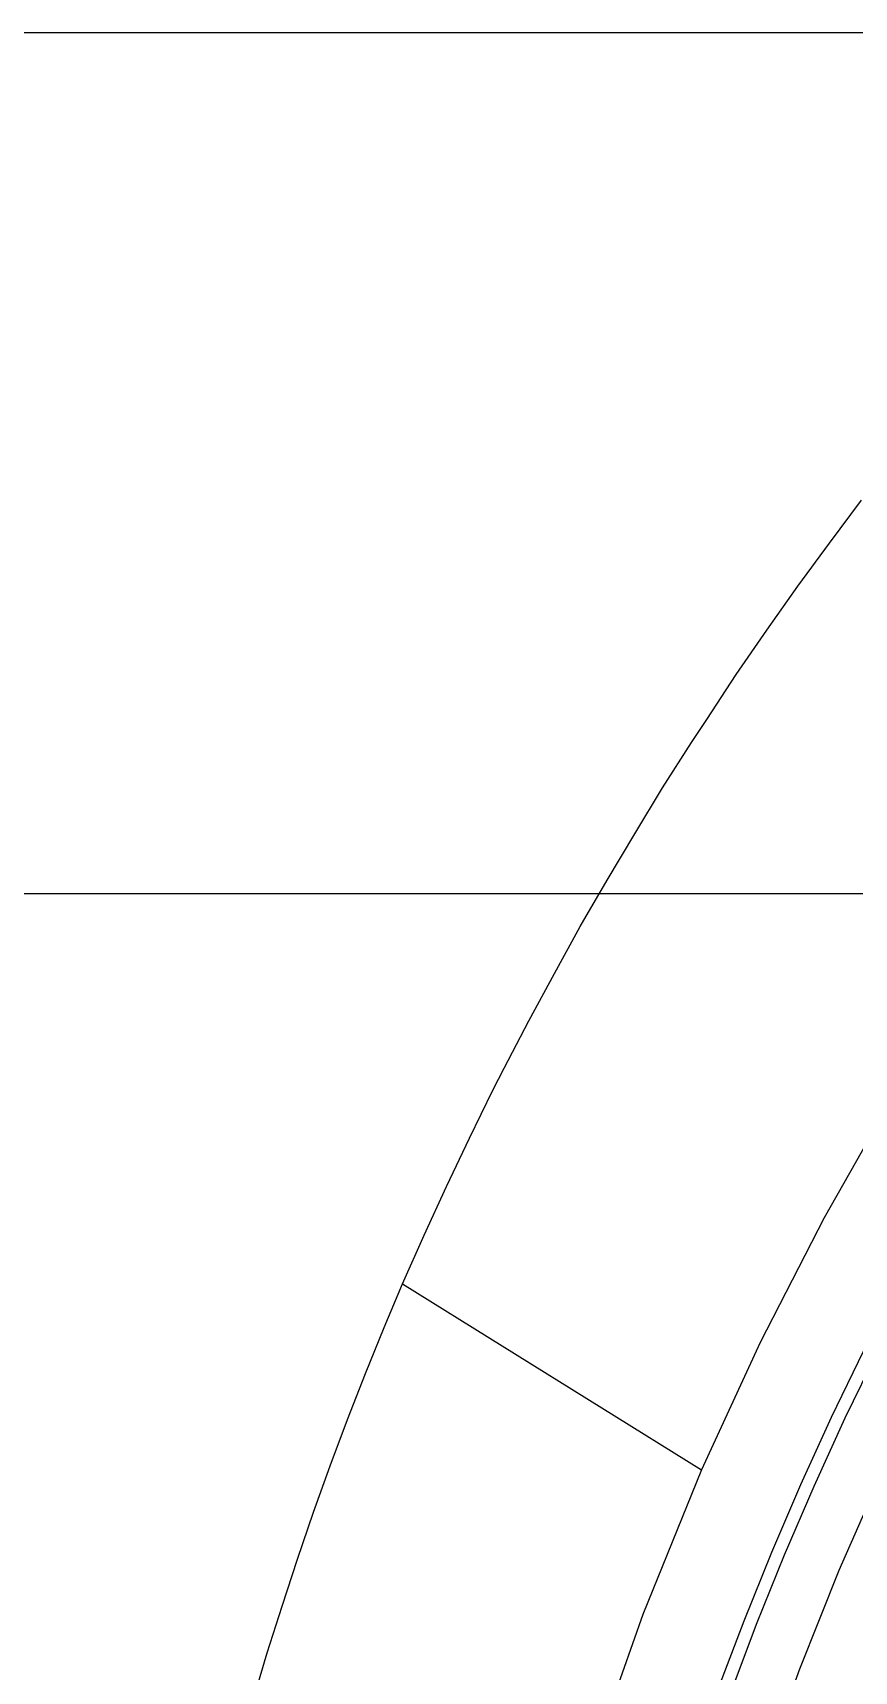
# Model space of a CAD drawing. Header units: millimetres. Extents: x -495897 to 1376592, y -28539 to 470976.
# Drawn here: x 179784 to 180509, y 211527 to 212975 of the extents above; entities that cross this region are included whole.
import ezdxf

# ---------------------------------------------------------------- set-up
doc = ezdxf.new("R2010")
doc.units = ezdxf.units.MM

msp = doc.modelspace()

# ---------------------------------------------------------------- linework, layer by layer
at = {"color": 0}
for p, q in [((182942.648, 212974.843), (176187.439, 212974.843)), ((180487.286, 212524.003), (180515.769, 212561.833)), ((180459.31, 212485.783), (180487.286, 212524.003)), ((180431.932, 212447.043), (180459.31, 212485.783)), ((180405.061, 212407.783), (180431.932, 212447.043)), ((180378.918, 212368.133), (180405.061, 212407.783)), ((180365.619, 212347.723), (180378.918, 212368.133)), ((180340.022, 212307.683), (180365.619, 212347.723)), ((180315.309, 212266.993), (180340.022, 212307.683)), ((180290.947, 212226.173), (180315.309, 212266.993)), ((180267.287, 212185.093), (180290.947, 212226.173)), ((181242.014, 212213.953), (178208.373, 212213.953)), ((180244.355, 212143.623), (180267.287, 212185.093)), ((180221.8, 212101.763), (180244.355, 212143.623)), ((180200.103, 212059.903), (180221.8, 212101.763)), ((180190.054, 212040.533), (180200.103, 212059.903)), ((180169.28, 211998.153), (180190.054, 212040.533)), ((180149.065, 211955.383), (180169.28, 211998.153)), ((180129.344, 211912.483), (180149.065, 211955.383)), ((180110.351, 211869.323), (180129.344, 211912.483)), ((180094.075, 211830.973), (180110.351, 211869.323)), ((180110.351, 211869.323), (180374.42, 211705.003)), ((180077.565, 211790.283), (180094.075, 211830.973)), ((180517.368, 211810.173), (180488.885, 211751.283)), ((180530.069, 211810.303), (180501.092, 211750.633)), ((180061.653, 211749.593), (180077.565, 211790.283)), ((180046.235, 211708.513), (180061.653, 211749.593)), ((180488.885, 211751.283), (180461.65, 211691.873)), ((180501.092, 211750.633), (180473.48, 211690.313)), ((180031.519, 211667.563), (180046.235, 211708.513)), ((180496.048, 211616.473), (180534.021, 211702.663)), ((180461.65, 211691.873), (180436.053, 211631.943)), ((180473.48, 211690.313), (180447.337, 211629.603)), ((180017.388, 211626.093), (180031.519, 211667.563)), ((180003.764, 211584.753), (180017.388, 211626.093)), ((180436.053, 211631.943), (180411.665, 211571.493)), ((180447.337, 211629.603), (180422.624, 211568.373)), ((180461.143, 211529.243), (180496.048, 211616.473)), ((179990.699, 211543.283), (180003.764, 211584.753)), ((180411.665, 211571.493), (180388.551, 211510.393)), ((180422.624, 211568.373), (180399.328, 211506.363)), ((179978.323, 211501.553), (179990.699, 211543.283)), ((180429.228, 211441.103), (180461.143, 211529.243))]:
    msp.add_line(p, q, dxfattribs=at)
for points in [[(180679.309, 212242.423), (180609.278, 212140.243), (180543.719, 212035.333), (180482.671, 211927.693), (180426.212, 211817.583), (180374.42, 211705.003)], [(180374.42, 211705.003), (180322.641, 211577.343), (180276.985, 211447.603), (180237.504, 211315.783), (180204.276, 211182.143), (180177.353, 211046.943)]]:
    msp.add_lwpolyline(points, dxfattribs=at)

doc.saveas('drawing.dxf')
